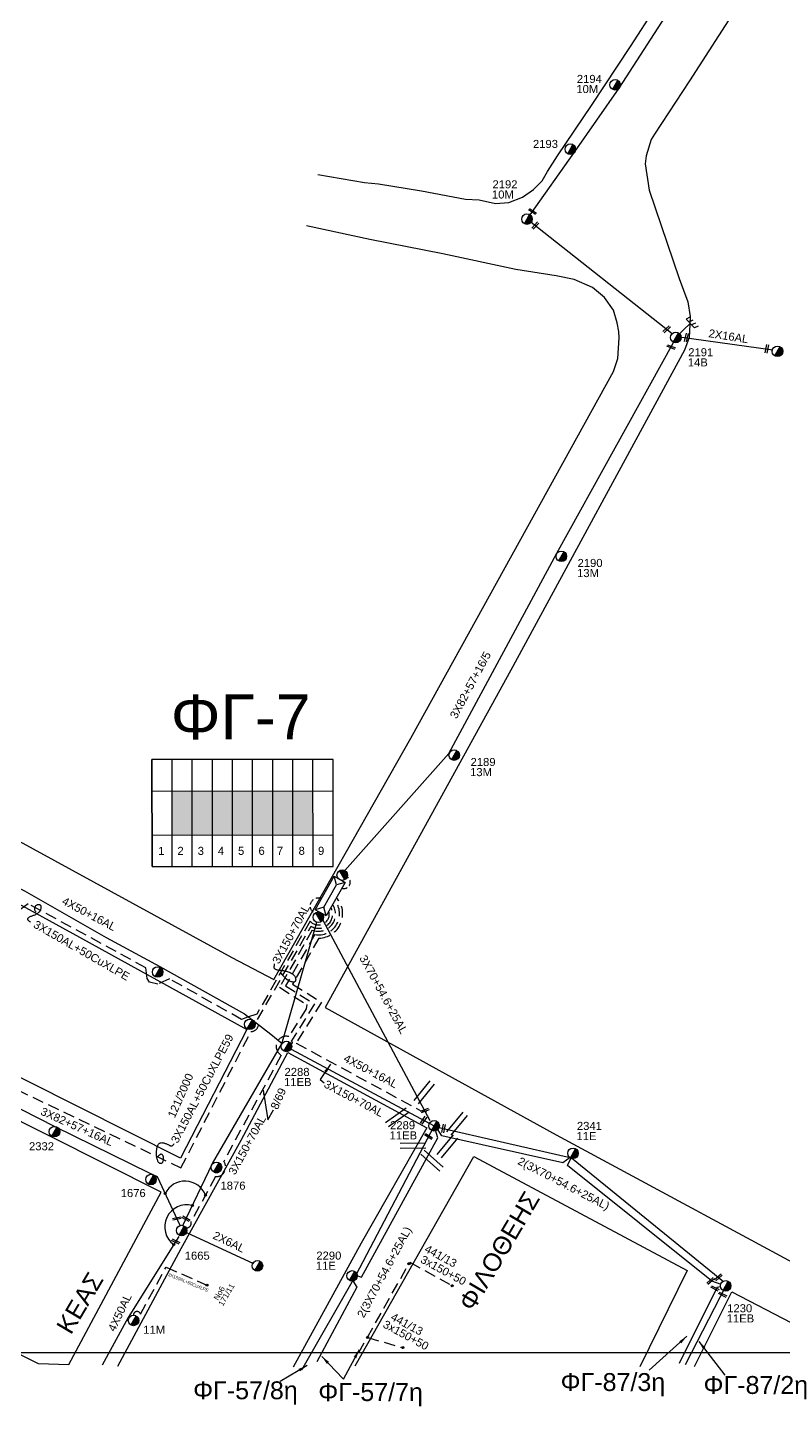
# Model space of a CAD drawing. Header units: millimetres. Extents: x 31 to 3826, y 22 to 1041.
# Drawn here: x 364.4 to 533.4, y 23.9 to 332.1 of the extents above; entities that cross this region are included whole.
import ezdxf
from ezdxf.enums import TextEntityAlignment as Align

# ---------------------------------------------------------------- set-up
doc = ezdxf.new("R2010")
doc.units = ezdxf.units.MM
doc.linetypes.add('DASHED', pattern=[19.05, 12.7, -6.35])
for name, color, linetype in [('Άγνωστα', 7, 'Continuous'), ('Ασφαλειοκιβώτια Χ.Τ 9 αναχωρήσεων', 7, 'Continuous'), ('Γέφυρες Εναέριου Δικτύου', 7, 'Continuous'), ('Γείωση', 7, 'Continuous'), ('Γυμνά εναέρια ΧΤ (1Φ)   2x16AL', 7, 'Continuous'), ('Γυμνά εναέρια ΧΤ (3Φ)   4x50AL', 7, 'Continuous'), ('Γυμνά εναέρια ΧΤ και ΦΟΠ (3Φ)   4x50+16AL', 7, 'Continuous'), ('Επιγραφές - Σχήματα', 7, 'Continuous'), ('Καλώδια ΧΤ   2x6AL', 7, 'DASHED'), ('Καλώδια ΧΤ   3x150+50AL', 7, 'DASHED'), ('Καλώδια ΧΤ   3x150+70AL', 7, 'DASHED'), ('Καλώδια ΧΤ   3x150AL+50XLPE', 7, 'DASHED'), ('Μηχανική τομή', 7, 'Continuous'), ('Στύλος ΦΜ', 7, 'Continuous'), ('Στύλος ΦΜ @ 1', 7, 'Continuous'), ('Συνδέσεις', 7, 'Continuous'), ('Συνεστραμμένα ΧΤ   3x70+54.6+25 AL', 7, 'SYN_LINE'), ('Τομή', 7, 'Continuous'), ('Υποσταθμός εναέριος 2 στύλων', 7, 'Continuous'), ('Υποσταθμός πόλεως', 7, 'Continuous'), ('Υπόβαθρο ΔΕΗ', 7, 'Continuous'), ('Υπόγεια Καλώδια Δικτύου ΧΤ   .15', 7, 'DASHED')]:
    doc.layers.add(name, color=color, linetype=linetype)
doc.styles.get("Standard").update_dxf_attribs({"font": 'arial.ttf'})
doc.linetypes.add('SYN_LINE', pattern='A,0.5,-0.0001,["/\\/\\/\\/",Standard,S=0.1,R=0,X=0,Y=-0.05],-0.25', length=0.7501)
doc.dimstyles.new('ISO-25', dxfattribs={"dimtxt": 2.5, "dimasz": 2.5, "dimexe": 1.25, "dimexo": 0.625, "dimtad": 1, "dimtxsty": 'Standard', "dimcen": 2.5, "dimadec": 0, "dimazin": 0, "dimtfac": 1, "dimtmove": 0, "dimatfit": 3, "dimfxl": 1, "dimarcsym": 0})

# ---------------------------------------------------------------- blocks, each defined once
blk = doc.blocks.new('ΥΠΟΣΤΑΘΜΟΣ ΕΝΑΕΡΙΟΣ ΕΠΙ 2 ΣΤΥΛΩΝ')
at = {"layer": 'Υποσταθμός εναέριος 2 στύλων', "linetype": 'Continuous'}
for points in [[(-11.97, -2.11, 0.574793), (-8.45, -0.07, 0.268822), (-9.64, 1.98)], [(9.68, -2.15, 0.574793), (13.19, -0.1, 0.268822), (12.01, 1.95)]]:
    blk.add_hatch(color=256, dxfattribs=at).paths.add_polyline_path(points)
for p, q in [((-11.97, -2.11), (-9.64, 1.98)), ((9.68, -2.15), (12.01, 1.95))]:
    blk.add_line(p, q, dxfattribs=at)
for centre in [(-10.81, -0.07), (10.84, -0.1)]:
    blk.add_circle(centre, 2.36, dxfattribs=at)
at = {"layer": 'Υποσταθμός πόλεως', "linetype": 'Continuous', "ltscale": 40}
blk.add_lwpolyline([(-8.57, 2.82), (8.57, 2.82), (8.57, -2.82), (-8.57, -2.82)], close=True, dxfattribs=at)
for points in [[(-5.75, 0), (-8.57, 2.82)], [(-8.57, -2.82), (-5.75, 0)], [(-5.75, 0), (5.75, 0)], [(5.75, 0), (8.57, 2.82)], [(8.57, -2.82), (5.75, 0)]]:
    blk.add_lwpolyline(points, dxfattribs=at)
at = {"layer": 'Υποσταθμός εναέριος 2 στύλων', "ltscale": 40, "flags": 1}
for tag, p in [('ΜΕΤΑΣΧΗΜΑΤΙΣΜΟΣ', (14.09, 2.51)), ('ΙΣΧΥΣ', (14.07, -0.28)), ('ΑΡΙΘΜΟΣ', (14.19, -3))]:
    blk.add_attdef(tag, p, '', height=1.8, dxfattribs=at)
blk = doc.blocks.new('ΥΠΑΡΧΩΝ ΤΣΙΜΕΝΤΕΝΙΟΣ ΣΤΥΛΟΣ')
at = {"layer": 'Στύλος ΦΜ'}
blk.add_hatch(color=7, dxfattribs=at).paths.add_polyline_path([(-1.29, -2.28, 0.574793), (2.62, 0, 0.268822), (1.3, 2.27)])
at = {"layer": 'Στύλος ΦΜ', "color": 7}
blk.add_line((-1.29, -2.28), (1.3, 2.27), dxfattribs=at)
blk.add_circle((0, 0), 2.62, dxfattribs=at)
at = {"layer": 'Στύλος ΦΜ', "flags": 4}
for tag, p in [('ΤΥΠΟΣ', (-4.91, 3.03)), ('ΑΡΙΘΜΟΣ', (-4.68, 8.05))]:
    blk.add_attdef(tag, p, '', height=4, dxfattribs=at)
blk = doc.blocks.new('ΜΗΧΑΝΙΚΗ ΤΟΜΗ')
at = {"layer": 'Μηχανική τομή', "ltscale": 40}
for p, q in [((-1.89, 0.78), (1.89, 0.78)), ((1.89, 0), (-1.89, 0))]:
    blk.add_line(p, q, dxfattribs=at)
blk = doc.blocks.new('ΤΟΜΗ')
at = {"layer": 'Τομή', "ltscale": 40}
for p, q in [((-5.68, 0), (5.68, 0)), ((5.68, -2.33), (-5.68, -2.33))]:
    blk.add_line(p, q, dxfattribs=at)
blk = doc.blocks.new('ΓΕΙΩΣΗ')
at = {"layer": 'Γείωση', "ltscale": 40}
for p, q in [((-2.34, 11.45), (-3, 9.45)), ((-0.34, 11.45), (-1, 9.45)), ((0, 9.45), (0, 0)), ((1.66, 11.45), (1, 9.45)), ((3.66, 11.45), (3, 9.45))]:
    blk.add_line(p, q, dxfattribs=at)
blk.add_lwpolyline([(-3, 9.45), (3, 9.45)], dxfattribs=at)
blk = doc.blocks.new('ΑΣΦΑΛΕΙΟΚΙΒΩΤΙΟ ΥΠΟΣΤΑΘΜΟΥ 9 ΑΝΑΧΩΡΗΣΕΩΝ')
at = {"layer": 'Ασφαλειοκιβώτια Χ.Τ 9 αναχωρήσεων', "ltscale": 40}
for p, q in [((-23.8, 40.36), (24.02, 40.36)), ((-9.72, 40.36), (-9.72, -40.64)), ((9.94, 40.36), (9.94, -40.64)), ((-23.8, 31.36), (24.02, 31.36)), ((-23.8, 22.36), (24.02, 22.36)), ((-23.8, 13.36), (24.02, 13.36)), ((-23.8, 4.36), (24.02, 4.36)), ((-23.8, -4.64), (24.02, -4.64)), ((-23.8, -13.64), (24.02, -13.64)), ((-23.8, -22.64), (24.02, -22.64)), ((-23.8, -31.64), (24.02, -31.64))]:
    blk.add_line(p, q, dxfattribs=at)
at = {"layer": 'Ασφαλειοκιβώτια Χ.Τ 9 αναχωρήσεων'}
blk.add_lwpolyline([(-23.8, -40.64), (24.02, -40.64), (24.02, 40.36), (-23.8, 40.36)], close=True, dxfattribs=at)
for s, p in [('1', (-18.61, 37.57)), ('2', (-18.61, 29)), ('3', (-18.61, 19.93)), ('4', (-18.61, 10.91)), ('5', (-18.61, 1.89)), ('6', (-18.61, -7.24)), ('7', (-18.61, -15.48)), ('8', (-18.61, -25.17)), ('9', (-18.61, -33.86))]:
    blk.add_text(s, height=3.6, rotation=270, dxfattribs=at).set_placement(p)
at = {"layer": 'Ασφαλειοκιβώτια Χ.Τ 9 αναχωρήσεων', "ltscale": 40}
for tag, height, p in [('ΟΝΟΜΑ', 5, (-0.16, 44.31)), ('ΚΕΙΜΕΝΟ 1', 2, (17.06, 35.59)), ('ΚΕΙΜΕΝΟ 2', 2, (17.06, 26.88)), ('ΚΕΙΜΕΝΟ 3', 2, (17.06, 17.69)), ('ΚΕΙΜΕΝΟ 4', 2, (17.06, 8.71)), ('ΚΕΙΜΕΝΟ 5', 2, (17.06, -0.13)), ('ΚΕΙΜΕΝΟ 6', 2, (17.06, -9.05)), ('ΚΕΙΜΕΝΟ 7', 2, (17.06, -18.13)), ('ΚΕΙΜΕΝΟ 8', 2, (17.06, -26.85)), ('ΚΕΙΜΕΝΟ 9', 2, (17.06, -35.99)), ('ΣΧ', 2, (-0.1, -42.64))]:
    blk.add_attdef(tag, text='', height=height, dxfattribs=at).set_placement(p, align=Align.MIDDLE_CENTER)
blk = doc.blocks.new('_ΣΥΝΔΕΣΗ')
at = {"layer": 'Συνδέσεις', "linetype": 'SYN_LINE', "ltscale": 40}
blk.add_hatch(color=256, dxfattribs=at).paths.add_polyline_path([(0.5, -0.01, 1), (-0.5, -0.01, 1)])
at = {"layer": 'Συνδέσεις'}
blk.add_circle((0, -0.01), 0.5, dxfattribs=at)

msp = doc.modelspace()

# ---------------------------------------------------------------- hatches: boundary and pattern name
at = {"layer": 'Ασφαλειοκιβώτια Χ.Τ 9 αναχωρήσεων'}
for color, points in [(62, [(401.18, 161.43), (396.68, 161.43), (396.69, 151.6), (401.19, 151.6)]), (27, [(401.19, 151.6), (405.69, 151.6), (405.68, 161.43), (401.18, 161.43)]), (1, [(410.18, 161.43), (405.68, 161.43), (405.69, 151.6), (410.19, 151.61)]), (151, [(410.19, 151.61), (414.69, 151.61), (414.68, 161.44), (410.18, 161.43)]), (173, [(414.69, 151.61), (419.19, 151.61), (419.18, 161.44), (414.68, 161.44)]), (133, [(419.19, 151.61), (423.69, 151.61), (423.68, 161.44), (419.18, 161.44)]), (5, [(423.69, 151.61), (428.19, 151.62), (428.18, 161.44), (423.68, 161.44)])]:
    msp.add_hatch(color=color, dxfattribs=at).paths.add_polyline_path(points)

# ---------------------------------------------------------------- linework, layer by layer
at = {"layer": 'Άγνωστα', "color": 62}
for points in [[(476.71, 290.23), (486.67, 304.22), (496.65, 318.57), (518.05, 351.71), (546.15, 376.54)], [(508.48, 263.66), (476.95, 288.54)], [(435.3, 143.67), (458.57, 169.82), (482.69, 214.63), (508.81, 261.66)]]:
    msp.add_lwpolyline(points, dxfattribs=at)
at = {"layer": 'Άγνωστα'}
msp.add_lwpolyline([(366.32, 134.36), (366.16, 134.51), (366.06, 134.69), (366, 134.89), (365.99, 135.09), (366.02, 135.3), (366.07, 135.49), (366.15, 135.67), (366.25, 135.82), (366.36, 135.93), (366.48, 136.01), (366.6, 136.07), (366.72, 136.09), (366.83, 136.1), (366.94, 136.09), (367.04, 136.06), (367.12, 136.01), (367.19, 135.96), (367.24, 135.91), (367.27, 135.84), (367.3, 135.77), (367.31, 135.7), (367.32, 135.61), (367.32, 135.53), (367.32, 135.44), (367.32, 135.35), (367.32, 135.26), (367.32, 135.17), (367.3, 135.07), (367.28, 134.97), (367.25, 134.86), (367.21, 134.76), (367.15, 134.65), (367.07, 134.53), (366.97, 134.42), (366.86, 134.31), (366.74, 134.19), (366.61, 134.08), (366.46, 133.98), (366.31, 133.88), (366.14, 133.79), (365.98, 133.71), (365.8, 133.64), (365.63, 133.58), (365.46, 133.52), (365.3, 133.46), (365.14, 133.41), (365, 133.35), (364.87, 133.3), (364.76, 133.24), (364.66, 133.18), (364.58, 133.11), (364.51, 133.05), (364.46, 132.99), (364.42, 132.92), (364.39, 132.86), (364.38, 132.8), (364.37, 132.74), (364.38, 132.68), (364.41, 132.62), (364.46, 132.55), (364.55, 132.48), (364.67, 132.4), (364.82, 132.3), (365.02, 132.18)], dxfattribs=at)
at = {"layer": 'Άγνωστα', "color": 25}
msp.add_lwpolyline([(399.05, 64.32), (405.72, 78.15), (421.22, 104.92), (429.05, 132.1)], dxfattribs=at)
at = {"layer": 'Άγνωστα', "color": 151}
msp.add_lwpolyline([(343.9, 99.93), (370.5, 86.43), (391.57, 76.12), (393.36, 75.24), (398.4, 64.43)], dxfattribs=at)
at = {"layer": 'Γέφυρες Εναέριου Δικτύου'}
for centre, start, end in [((399.55, 69.3), 21.5686, 153.9342), ((399.97, 64.02), 75.4578, 233.5968)]:
    msp.add_arc(centre, 4.93, start, end, dxfattribs=at)
at = {"layer": 'Γυμνά εναέρια ΧΤ (1Φ)   2x16AL', "color": 62}
msp.add_lwpolyline([(510.16, 262.92), (531.02, 260.07)], dxfattribs=at)
at = {"layer": 'Γυμνά εναέρια ΧΤ (3Φ)   4x50AL', "color": 25}
msp.add_lwpolyline([(398.18, 61.87), (386.83, 43.75), (381.04, 33.07)], dxfattribs=at)
at = {"layer": 'Γυμνά εναέρια ΧΤ και ΦΟΠ (3Φ)   4x50+16AL', "color": 1}
msp.add_lwpolyline([(324.68, 159.95), (330.39, 156.9), (344.2, 149.36), (345.71, 148.13), (363.69, 139.09), (381.95, 128.7), (393.91, 122.23), (412.9, 111.6), (418.77, 107.12), (421.26, 104.99)], dxfattribs=at)
at = {"layer": 'Γυμνά εναέρια ΧΤ και ΦΟΠ (3Φ)   4x50+16AL', "color": 25}
msp.add_lwpolyline([(423.29, 103.73), (455.26, 86.61), (455.26, 86.61)], dxfattribs=at)
at = {"layer": 'Γυμνά εναέρια ΧΤ και ΦΟΠ (3Φ)   4x50+16AL', "color": 6, "linetype": 'SYN_LINE', "ltscale": 20}
msp.add_lwpolyline([(455.26, 86.61), (437.8, 53.19), (425.61, 31.99)], dxfattribs=at)
at = {"layer": 'Επιγραφές - Σχήματα'}
msp.add_lwpolyline([(59.44, 35.9), (2090.36, 35.9), (2090.36, 1038.33), (59.44, 1038.33)], close=True, dxfattribs=at)
for points in [[(420.82, 120.9), (421.27, 120.37), (421.66, 119.94), (422.02, 119.61), (422.33, 119.36), (422.61, 119.17), (422.86, 119.04), (423.09, 118.95), (423.29, 118.89), (423.47, 118.84), (423.64, 118.81), (423.78, 118.8), (423.91, 118.81), (424.03, 118.82), (424.12, 118.85), (424.2, 118.9), (424.27, 118.96), (424.32, 119.03), (424.35, 119.11), (424.38, 119.2), (424.39, 119.3), (424.38, 119.4), (424.37, 119.51), (424.35, 119.62), (424.31, 119.72), (424.27, 119.83), (424.22, 119.93), (424.15, 120.03), (424.07, 120.12), (423.98, 120.22), (423.88, 120.31), (423.76, 120.41), (423.62, 120.5), (423.46, 120.59), (423.29, 120.68), (423.1, 120.77), (422.9, 120.86), (422.7, 120.94), (422.5, 121.01), (422.29, 121.08), (422.09, 121.13), (421.89, 121.17), (421.69, 121.21), (421.5, 121.23), (421.32, 121.25), (421.15, 121.27), (420.98, 121.29), (420.81, 121.3), (420.66, 121.32), (420.51, 121.34), (420.37, 121.37), (420.24, 121.4), (420.12, 121.44), (420.01, 121.47), (419.9, 121.52), (419.81, 121.56), (419.73, 121.61), (419.66, 121.66), (419.6, 121.72), (419.55, 121.8), (419.52, 121.9), (419.51, 122.05), (419.53, 122.23), (419.56, 122.47), (419.61, 122.77)], [(393.45, 79.67), (393.69, 79.95), (393.89, 80.15), (394.06, 80.26), (394.2, 80.31), (394.32, 80.3), (394.42, 80.25), (394.5, 80.17), (394.56, 80.06), (394.61, 79.96), (394.64, 79.84), (394.67, 79.72), (394.68, 79.6), (394.69, 79.47), (394.69, 79.34), (394.68, 79.21), (394.67, 79.08), (394.66, 78.96), (394.65, 78.83), (394.62, 78.71), (394.6, 78.6), (394.56, 78.49), (394.52, 78.4), (394.47, 78.32), (394.4, 78.26), (394.33, 78.21), (394.24, 78.18), (394.15, 78.16), (394.06, 78.17), (393.96, 78.2), (393.87, 78.25), (393.77, 78.32), (393.68, 78.41), (393.6, 78.53), (393.52, 78.68), (393.46, 78.84), (393.4, 79.01), (393.35, 79.2), (393.3, 79.39), (393.26, 79.59), (393.23, 79.78), (393.21, 79.98), (393.2, 80.17), (393.19, 80.36), (393.19, 80.55), (393.2, 80.73), (393.21, 80.91), (393.22, 81.08), (393.24, 81.25), (393.27, 81.42), (393.29, 81.57), (393.33, 81.73), (393.36, 81.87), (393.41, 82.01), (393.46, 82.14), (393.52, 82.26), (393.58, 82.37), (393.65, 82.47), (393.74, 82.56), (393.82, 82.64), (393.92, 82.71), (394.03, 82.77), (394.14, 82.81), (394.27, 82.83), (394.4, 82.84), (394.54, 82.83), (394.69, 82.81), (394.84, 82.78), (395, 82.73), (395.15, 82.68), (395.3, 82.63), (395.45, 82.57), (395.58, 82.51), (395.71, 82.44), (395.83, 82.39), (395.94, 82.33), (396.04, 82.28), (396.14, 82.23), (396.23, 82.19), (396.32, 82.16), (396.4, 82.13), (396.49, 82.12), (396.57, 82.11), (396.66, 82.13), (396.75, 82.17), (396.84, 82.23), (396.94, 82.33), (397.04, 82.47), (397.15, 82.65)]]:
    msp.add_lwpolyline(points, dxfattribs=at)
at = {"layer": 'Καλώδια ΧΤ   2x6AL', "color": 151, "linetype": 'SYN_LINE', "ltscale": 20}
msp.add_lwpolyline([(399.93, 62.73), (414.85, 55.86)], dxfattribs=at)
at = {"layer": 'Καλώδια ΧΤ   3x150+50AL', "color": 25, "linetype": 'DASHED', "ltscale": 0.1}
msp.add_arc((429.29, 135.75), 1.75, 64.5493, 262.8189, dxfattribs=at)
at = {"layer": 'Καλώδια ΧΤ   3x150+70AL', "color": 5, "ltscale": 0.2}
msp.add_lwpolyline([(431.74, 134.61, -0.802688), (427.54, 132.34), (415.6, 111.55), (413.55, 110.88), (412.22, 110.39), (396.1, 119.45), (393.51, 118.27), (391.65, 118.69), (391.08, 119.5), (390.84, 121.93), (364.47, 136.24), (362.84, 135.06), (361.12, 135.63), (360.32, 136.54), (360.47, 139.01), (345.69, 146.78), (343.64, 145.59), (342.04, 146.09), (340.94, 146.81), (340.7, 149.02), (325.36, 157.58), (323.94, 158.64)], format="xyb", dxfattribs=at)
at = {"layer": 'Καλώδια ΧΤ   3x150+70AL', "color": 151, "ltscale": 0.2}
msp.add_lwpolyline([(432.57, 136.07, -0.732909), (428.03, 130.33), (420.7, 117.56), (426.79, 113.74), (426.67, 112.78), (422.8, 106.56, 0.867014), (421.09, 102.37), (408.22, 78.63, -0.663055), (406.4, 75.27), (400.93, 65.18, -0.520643), (399.81, 63.79)], format="xyb", dxfattribs=at)
at = {"layer": 'Καλώδια ΧΤ   3x150+70AL', "color": 1, "ltscale": 0.2}
msp.add_lwpolyline([(433.08, 136.98, -0.685043), (428.61, 129.33), (422.05, 117.9), (422.05, 117.9), (428.51, 113.85), (423.37, 105.56, -0.882512), (423, 104.78)], format="xyb", dxfattribs=at)
at = {"layer": 'Καλώδια ΧΤ   3x150+70AL', "color": 173, "ltscale": 0.2}
msp.add_lwpolyline([(433.44, 137.61, -0.639099), (429.51, 128.55), (423.62, 118.29), (430.12, 114.22), (424.44, 105.08), (424.44, 105.08), (452.29, 89.96), (453.56, 89.83)], format="xyb", dxfattribs=at)
msp.add_lwpolyline([(429.74, 128.93), (429.74, 128.93)], close=True, dxfattribs=at)
at = {"layer": 'Καλώδια ΧΤ   3x150AL+50XLPE', "color": 2, "linetype": 'DASHED', "lineweight": -3, "ltscale": 0.2}
for points in [[(438.4, 35.9), (449.84, 56.09), (459.27, 50.88)], [(440.41, 39.26), (448.14, 37.04)]]:
    msp.add_lwpolyline(points, dxfattribs=at)
at = {"layer": 'Καλώδια ΧΤ   3x150AL+50XLPE', "color": 25, "ltscale": 0.2}
msp.add_lwpolyline([(388.02, 44.27, -0.864791), (389.62, 44.51), (395.33, 55.02), (404.48, 50.99)], format="xyb", dxfattribs=at)
at = {"layer": 'Καλώδια ΧΤ   3x150AL+50XLPE', "color": 62, "linetype": 'DASHED', "lineweight": -3, "ltscale": 0.1}
msp.add_arc((435.11, 141.05), 1.41, 250.1201, 59.107, dxfattribs=at)
at = {"layer": 'Καλώδια ΧΤ   3x150AL+50XLPE', "color": 0, "linetype": 'DASHED', "lineweight": -3, "ltscale": 0.2}
msp.add_arc((406.6, 77.33), 1.18, 240.4401, 60.1865, dxfattribs=at)
at = {"layer": 'Συνεστραμμένα ΧΤ   3x70+54.6+25 AL', "color": 173, "ltscale": 20}
msp.add_line((454.41, 87.72), (430.41, 132.65), dxfattribs=at)
at = {"layer": 'Συνεστραμμένα ΧΤ   3x70+54.6+25 AL', "color": 2, "ltscale": 20}
for p, q in [((456.06, 83.95), (455.26, 86.61)), ((439.01, 52.74), (456.06, 83.95)), ((437.98, 50.55), (429.01, 33.84))]:
    msp.add_line(p, q, dxfattribs=at)
at = {"layer": 'Συνεστραμμένα ΧΤ   3x70+54.6+25 AL', "color": 62, "ltscale": 20}
for p, q in [((456.96, 84.37), (455.93, 86.02)), ((484.05, 78.33), (456.96, 84.37)), ((485.69, 79.55), (484.05, 78.33)), ((485.12, 77.71), (485.94, 79.45)), ((517.31, 51.95), (485.12, 77.71)), ((518.56, 50.54), (510.03, 33.47)), ((517.31, 51.95), (519.35, 51.22)), ((518.56, 50.54), (519.3, 50.65))]:
    msp.add_line(p, q, dxfattribs=at)
at = {"layer": 'Συνεστραμμένα ΧΤ   3x70+54.6+25 AL', "color": 7, "ltscale": 8}
for p, q in [((437.8, 53.19), (439.01, 52.74)), ((437.1, 51.98), (437.98, 50.55))]:
    msp.add_line(p, q, dxfattribs=at)
at = {"layer": 'Συνεστραμμένα ΧΤ   3x70+54.6+25 AL', "color": 1, "ltscale": 20}
msp.add_line((520.46, 50.82), (511.42, 33.16), dxfattribs=at)
msp.add_lwpolyline([(456.02, 86.31), (486.01, 79.46), (519.93, 51.78)], dxfattribs=at)
at = {"layer": 'Υπόβαθρο ΔΕΗ'}
for points in [[(429.27, 299.22), (439.7, 297.43), (442.82, 297.17), (452.42, 295.56), (462.28, 293.75), (465.33, 293.57), (469.02, 292.79), (471.96, 293.01), (475, 294.17), (477.49, 295.89), (479.44, 297.82), (480.64, 299.88), (482.84, 303.4), (490.48, 314.69), (499.19, 327.83), (510.36, 345.18), (518.51, 357.96), (529, 374.72), (530.22, 376.92), (529.66, 377.47), (515.52, 378.49), (493.95, 380.62)], [(577.4, 372.71), (547.88, 375.75), (544.08, 370.05), (526.82, 342.69), (512.35, 320.18), (504.57, 308.22), (503.79, 307.05), (502.7, 303.43), (502.43, 301.6), (503.35, 295.77), (510.08, 276.02), (511.96, 270.75), (512.54, 267.5), (512.33, 264.12), (512.28, 262.84), (511.21, 259.96), (472.45, 188.44), (430.9, 113.06), (482.55, 84.56), (547.77, 49.44)], [(238.44, 217.63), (312.44, 177.55), (410.03, 124.23), (419.4, 119.27), (450.05, 173.26), (495.4, 255.17), (496.33, 258.12), (496.66, 262.72), (496.55, 264.12), (496.21, 266.11), (495.35, 268.93), (493.39, 271.78), (490.66, 274), (486.59, 275.75), (482.56, 276.56), (473.5, 278.04), (457.22, 281.47), (440.86, 284.71), (426.76, 287.75)], [(214.72, 173.05), (233.24, 207), (323.81, 157.4), (375.97, 128.77), (413.39, 108.15), (398.59, 79.36), (341.46, 108.04), (303.77, 127.54), (273.22, 142.91), (242.67, 158.75), (214.72, 173.05)], [(183.14, 116.43), (199.43, 108.51), (203.57, 115.12), (366.77, 33.48), (373.58, 33.22), (394.23, 71.78), (331.82, 103.16), (271.56, 133.78), (210.17, 165.29), (183.14, 116.43)], [(384.57, 32.89), (398.69, 59.15), (412.13, 83.36), (422.53, 103.02), (453.67, 86.13), (438.92, 60.35), (423.74, 32.65)], [(437.64, 32.93), (464.14, 79.73), (511.84, 54.28), (501.24, 32.76)], [(513.5, 32.79), (521.82, 49.5), (552.2, 33.73)]]:
    msp.add_lwpolyline(points, dxfattribs=at)
at = {"layer": 'Υπόγεια Καλώδια Δικτύου ΧΤ   .15', "color": 133, "ltscale": 0.2}
msp.add_lwpolyline([(312.07, 121.77), (312.74, 121.72), (313.38, 120.97), (313.4, 120.63), (331.22, 111.84), (330.84, 110.67), (331.85, 108.44), (332.77, 108.07), (335.58, 109.15), (337.28, 107), (344.9, 102.87), (398.66, 77.18), (414.32, 107.67, 0.579188), (415.76, 110.33), (427.75, 131.21, 0.761968), (432.19, 135.4)], format="xyb", dxfattribs=at)

# ---------------------------------------------------------------- block references
at = {"layer": 'Ασφαλειοκιβώτια Χ.Τ 9 αναχωρήσεων', "xscale": 0.5000000000000012, "yscale": 0.5000000000000012, "zscale": 0.5000000000000012, "rotation": 90.03354703673284}
msp.add_blockref('ΑΣΦΑΛΕΙΟΚΙΒΩΤΙΟ ΥΠΟΣΤΑΘΜΟΥ 9 ΑΝΑΧΩΡΗΣΕΩΝ', (412.37, 156.47), dxfattribs=at)
at = {"layer": 'Γείωση', "xscale": 0.4499999999998069, "yscale": 0.4499999999998069, "zscale": 0.4499999999998069, "rotation": 313.6946764505572}
msp.add_blockref('ΓΕΙΩΣΗ', (509.46, 263), dxfattribs=at)
at = {"layer": 'Μηχανική τομή'}
for p, xscale, yscale, zscale, rotation in [((477.12, 290.81), 0.4999999999999948, 0.4999999999999948, 0.4999999999999948, 325.492213972766), ((478.04, 287.69), 0.4999999999999764, 0.4999999999999764, 0.4999999999999764, 46.19408709363029), ((507.39, 264.52), 0.4999999999999735, 0.4999999999999735, 0.4999999999999735, 42.68472923704404), ((511.85, 262.75), 0.5000000000000262, 0.5000000000000262, 0.5000000000000262, 76.9257404834436), ((508.35, 260.83), 0.5000000000000678, 0.5000000000000678, 0.5000000000000678, 157.4226423855939), ((529.84, 260.23), 0.5000000000000262, 0.5000000000000262, 0.5000000000000262, 76.9257404834436), ((453.27, 89.86), 0.5000000000000656, 0.5000000000000656, 0.5000000000000656, 21.43023905893792), ((453.07, 87.78), 0.5000000000000802, 0.5000000000000802, 0.5000000000000802, 55.14395278356481), ((457.57, 85.95), 0.5000000000000715, 0.5000000000000715, 0.5000000000000715, 79.42637891001284), ((453.93, 84.06), 0.5000000000000547, 0.5000000000000547, 0.5000000000000547, 327.3689861330207), ((397.81, 65.7), 0.5000000000000389, 0.5000000000000389, 0.5000000000000389, 11.91348858978804), ((399.69, 65.66), 0.50000000000008, 0.50000000000008, 0.50000000000008, 330.3261367245861), ((397.58, 60.92), 0.5000000000000323, 0.5000000000000323, 0.5000000000000323, 153.8514809668833), ((517.21, 51.78), 0.5000000000000621, 0.5000000000000621, 0.5000000000000621, 40.44976253303808), ((518.94, 52.59), 0.5000000000000621, 0.5000000000000621, 0.5000000000000621, 40.44976253303808), ((517.96, 50.09), 0.5000000000000632, 0.5000000000000632, 0.5000000000000632, 333.8141389884497), ((519.69, 48.67), 0.5000000000000632, 0.5000000000000632, 0.5000000000000632, 333.8141389884497)]:
    msp.add_blockref('ΜΗΧΑΝΙΚΗ ΤΟΜΗ', p, dxfattribs=dict(at, xscale=xscale, yscale=yscale, zscale=zscale, rotation=rotation))
at = {"layer": 'Στύλος ΦΜ @ 1', "ltscale": 40}
ref = msp.add_blockref('ΥΠΑΡΧΩΝ ΤΣΙΜΕΝΤΕΝΙΟΣ ΣΤΥΛΟΣ', (495.73, 319.3), dxfattribs=dict(at, xscale=0.4499999999998181, yscale=0.4499999999998181, zscale=0.4499999999998181))
ref.add_attrib('ΤΥΠΟΣ', '10M', (487.07, 317.44), dxfattribs={"layer": 'Στύλος ΦΜ', "height": 1.8, "flags": 4})
ref.add_attrib('ΑΡΙΘΜΟΣ', '2194', (487.17, 319.7), dxfattribs={"layer": 'Στύλος ΦΜ', "height": 1.8, "flags": 4})
ref = msp.add_blockref('ΥΠΑΡΧΩΝ ΤΣΙΜΕΝΤΕΝΙΟΣ ΣΤΥΛΟΣ', (485.71, 304.9), dxfattribs=dict(at, xscale=0.4499999999998181, yscale=0.4499999999998181, zscale=0.4499999999998181))
ref.add_attrib('ΤΥΠΟΣ', '2193', (477.36, 305.17), dxfattribs={"layer": 'Στύλος ΦΜ', "height": 1.8, "flags": 4})
ref = msp.add_blockref('ΥΠΑΡΧΩΝ ΤΣΙΜΕΝΤΕΝΙΟΣ ΣΤΥΛΟΣ', (476.03, 289.27), dxfattribs=dict(at, xscale=0.4499999999998181, yscale=0.4499999999998181, zscale=0.4499999999998181))
ref.add_attrib('ΤΥΠΟΣ', '10M', (468.2, 293.87), dxfattribs={"layer": 'Στύλος ΦΜ', "height": 1.8, "flags": 4})
ref.add_attrib('ΑΡΙΘΜΟΣ', '2192', (468.31, 296.14), dxfattribs={"layer": 'Στύλος ΦΜ', "height": 1.8, "flags": 4})
ref = msp.add_blockref('ΥΠΑΡΧΩΝ ΤΣΙΜΕΝΤΕΝΙΟΣ ΣΤΥΛΟΣ', (509.31, 262.8), dxfattribs=dict(at, xscale=0.4499999999998181, yscale=0.4499999999998181, zscale=0.4499999999998181))
ref.add_attrib('ΤΥΠΟΣ', '14B', (511.98, 256.34), dxfattribs={"layer": 'Στύλος ΦΜ', "height": 1.8, "flags": 4})
ref.add_attrib('ΑΡΙΘΜΟΣ', '2191', (512.08, 258.61), dxfattribs={"layer": 'Στύλος ΦΜ', "height": 1.8, "flags": 4})
at = {"layer": 'Στύλος ΦΜ @ 1', "ltscale": 40, "xscale": 0.4499999999998181, "yscale": 0.4499999999998181, "zscale": 0.4499999999998181}
for p in [(532.04, 259.71), (393.45, 120.98), (414.06, 109.29), (415.76, 55.3)]:
    msp.add_blockref('ΥΠΑΡΧΩΝ ΤΣΙΜΕΝΤΕΝΙΟΣ ΣΤΥΛΟΣ', p, dxfattribs=at)
at = {"layer": 'Στύλος ΦΜ @ 1', "ltscale": 40}
ref = msp.add_blockref('ΥΠΑΡΧΩΝ ΤΣΙΜΕΝΤΕΝΙΟΣ ΣΤΥΛΟΣ', (483.72, 213.89), dxfattribs=dict(at, xscale=0.4499999999998181, yscale=0.4499999999998181, zscale=0.4499999999998181))
ref.add_attrib('ΤΥΠΟΣ', '13M', (487.23, 209.25), dxfattribs={"layer": 'Στύλος ΦΜ', "height": 1.8, "flags": 4})
ref.add_attrib('ΑΡΙΘΜΟΣ', '2190', (487.34, 211.51), dxfattribs={"layer": 'Στύλος ΦΜ', "height": 1.8, "flags": 4})
ref = msp.add_blockref('ΥΠΑΡΧΩΝ ΤΣΙΜΕΝΤΕΝΙΟΣ ΣΤΥΛΟΣ', (459.76, 169.46), dxfattribs=dict(at, xscale=0.4499999999998181, yscale=0.4499999999998181, zscale=0.4499999999998181))
ref.add_attrib('ΤΥΠΟΣ', '13M', (463.31, 164.76), dxfattribs={"layer": 'Στύλος ΦΜ', "height": 1.8, "flags": 4})
ref.add_attrib('ΑΡΙΘΜΟΣ', '2189', (463.41, 167.02), dxfattribs={"layer": 'Στύλος ΦΜ', "height": 1.8, "flags": 4})
ref = msp.add_blockref('ΥΠΑΡΧΩΝ ΤΣΙΜΕΝΤΕΝΙΟΣ ΣΤΥΛΟΣ', (422.24, 104.34), dxfattribs=dict(at, xscale=0.4499999999998181, yscale=0.4499999999998181, zscale=0.4499999999998181))
ref.add_attrib('ΤΥΠΟΣ', '11EB', (421.71, 95.49), dxfattribs={"layer": 'Στύλος ΦΜ', "height": 1.8, "flags": 4})
ref.add_attrib('ΑΡΙΘΜΟΣ', '2288', (421.82, 97.75), dxfattribs={"layer": 'Στύλος ΦΜ', "height": 1.8, "flags": 4})
ref = msp.add_blockref('ΥΠΑΡΧΩΝ ΤΣΙΜΕΝΤΕΝΙΟΣ ΣΤΥΛΟΣ', (370.39, 85.29), dxfattribs=dict(at, xscale=0.4499999999998181, yscale=0.4499999999998181, zscale=0.4499999999998181))
ref.add_attrib('ΤΥΠΟΣ', '2332', (364.69, 81.13), dxfattribs={"layer": 'Στύλος ΦΜ', "height": 1.8, "flags": 4})
ref = msp.add_blockref('ΥΠΑΡΧΩΝ ΤΣΙΜΕΝΤΕΝΙΟΣ ΣΤΥΛΟΣ', (455.26, 86.61), dxfattribs=dict(at, xscale=0.4499999999998181, yscale=0.4499999999998181, zscale=0.4499999999998181))
ref.add_attrib('ΤΥΠΟΣ', '11EB', (445.31, 83.57), dxfattribs={"layer": 'Στύλος ΦΜ', "height": 1.8, "flags": 4})
ref.add_attrib('ΑΡΙΘΜΟΣ', '2289', (445.42, 85.83), dxfattribs={"layer": 'Στύλος ΦΜ', "height": 1.8, "flags": 4})
ref = msp.add_blockref('ΥΠΑΡΧΩΝ ΤΣΙΜΕΝΤΕΝΙΟΣ ΣΤΥΛΟΣ', (486.32, 80.46), dxfattribs=dict(at, xscale=0.4499999999998181, yscale=0.4499999999998181, zscale=0.4499999999998181))
ref.add_attrib('ΤΥΠΟΣ', '11E', (487.09, 83.41), dxfattribs={"layer": 'Στύλος ΦΜ', "height": 1.8, "flags": 4})
ref.add_attrib('ΑΡΙΘΜΟΣ', '2341', (487.19, 85.68), dxfattribs={"layer": 'Στύλος ΦΜ', "height": 1.8, "flags": 4})
ref = msp.add_blockref('ΥΠΑΡΧΩΝ ΤΣΙΜΕΝΤΕΝΙΟΣ ΣΤΥΛΟΣ', (406.6, 77.33), dxfattribs=dict(at, xscale=0.4499999999998181, yscale=0.4499999999998181, zscale=0.4499999999998181))
ref.add_attrib('ΤΥΠΟΣ', '1876', (407.5, 72.33), dxfattribs={"layer": 'Στύλος ΦΜ', "height": 1.8, "flags": 4})
ref = msp.add_blockref('ΥΠΑΡΧΩΝ ΤΣΙΜΕΝΤΕΝΙΟΣ ΣΤΥΛΟΣ', (391.96, 74.58), dxfattribs=dict(at, xscale=0.4499999999998181, yscale=0.4499999999998181, zscale=0.4499999999998181))
ref.add_attrib('ΤΥΠΟΣ', '1676', (385.19, 70.67), dxfattribs={"layer": 'Στύλος ΦΜ', "height": 1.8, "flags": 4})
ref = msp.add_blockref('ΥΠΑΡΧΩΝ ΤΣΙΜΕΝΤΕΝΙΟΣ ΣΤΥΛΟΣ', (398.81, 63.18), dxfattribs=dict(at, xscale=0.4499999999998181, yscale=0.4499999999998181, zscale=0.4499999999998181))
ref.add_attrib('ΤΥΠΟΣ', '1665', (399.5, 56.68), dxfattribs={"layer": 'Στύλος ΦΜ', "height": 1.8, "flags": 4})
ref = msp.add_blockref('ΥΠΑΡΧΩΝ ΤΣΙΜΕΝΤΕΝΙΟΣ ΣΤΥΛΟΣ', (436.93, 53.05), dxfattribs=dict(at, xscale=0.4499999999998181, yscale=0.4499999999998181, zscale=0.4499999999998181))
ref.add_attrib('ΤΥΠΟΣ', '11E', (428.82, 54.43), dxfattribs={"layer": 'Στύλος ΦΜ', "height": 1.8, "flags": 4})
ref.add_attrib('ΑΡΙΘΜΟΣ', '2290', (428.93, 56.69), dxfattribs={"layer": 'Στύλος ΦΜ', "height": 1.8, "flags": 4})
ref = msp.add_blockref('ΥΠΑΡΧΩΝ ΤΣΙΜΕΝΤΕΝΙΟΣ ΣΤΥΛΟΣ', (520.46, 50.82), dxfattribs=dict(at, xscale=0.4499999999998181, yscale=0.4499999999998181, zscale=0.4499999999998181))
ref.add_attrib('ΤΥΠΟΣ', '11EB', (520.68, 42.65), dxfattribs={"layer": 'Στύλος ΦΜ', "height": 1.8, "flags": 4})
ref.add_attrib('ΑΡΙΘΜΟΣ', '1230', (520.79, 44.92), dxfattribs={"layer": 'Στύλος ΦΜ', "height": 1.8, "flags": 4})
ref = msp.add_blockref('ΥΠΑΡΧΩΝ ΤΣΙΜΕΝΤΕΝΙΟΣ ΣΤΥΛΟΣ', (388.06, 43.1), dxfattribs=dict(at, xscale=0.4499999999998181, yscale=0.4499999999998181, zscale=0.4499999999998181))
ref.add_attrib('ΤΥΠΟΣ', '11M', (390.23, 40.11), dxfattribs={"layer": 'Στύλος ΦΜ', "height": 1.8, "flags": 4})
at = {"layer": 'Συνδέσεις', "xscale": 0.4499999999998181, "yscale": 0.4499999999998181, "zscale": 0.4499999999998181}
for p in [(395.12, 71.47), (404.14, 71.11), (401.21, 68.8), (397.04, 60.06), (449.65, 55.79), (404.48, 50.99), (459.31, 50.87), (440.4, 39.29), (448.29, 37.02)]:
    msp.add_blockref('_ΣΥΝΔΕΣΗ', p, dxfattribs=at)
at = {"layer": 'Τομή'}
for p, xscale, yscale, zscale, rotation in [((452.58, 94.44), 0.4999999999999925, 0.4999999999999925, 0.4999999999999925, 50.38502386129431), ((446.7, 88.96), 0.4999999999999939, 0.4999999999999939, 0.4999999999999939, 35.56952462566499), ((459.93, 87.44), 0.4999999999999925, 0.4999999999999925, 0.4999999999999925, 50.38502386129431), ((457.78, 82.4), 0.4999999999999925, 0.4999999999999925, 0.4999999999999925, 50.38502386129431), ((450.52, 82.75), 0.4999999999999924, 0.4999999999999924, 0.4999999999999924, 1.001557977674822), ((455.18, 79.23), 0.4999999999999923, 0.4999999999999923, 0.4999999999999923, 317.9914971361798)]:
    msp.add_blockref('ΤΟΜΗ', p, dxfattribs=dict(at, xscale=xscale, yscale=yscale, zscale=zscale, rotation=rotation))
at = {"layer": 'Υποσταθμός εναέριος 2 στύλων', "xscale": 0.4999999999999791, "yscale": 0.4999999999999791, "zscale": 0.4999999999999791, "rotation": 60.51856379891144}
msp.add_blockref('ΥΠΟΣΤΑΘΜΟΣ ΕΝΑΕΡΙΟΣ ΕΠΙ 2 ΣΤΥΛΩΝ', (432.02, 137.95), dxfattribs=at)

# ---------------------------------------------------------------- texts
at = {"layer": 'Άγνωστα', "color": 7}
for s, insert, char_height, width, attachment_point, rotation in [('3X82+57+16/5', (458.69, 178.28), 1.8, 168.3718, 1, 61.8301), ('3X150AL+50CuXLPE', (376.45, 125.79), 1.8, 27.8484, 5, 330.1043), ('3X150AL+50CuXLPE59', (403.42, 94.92), 1.8, 27.8484, 5, 62.2871), ('8/69', (418.62, 90.8), 1.8, 168.3718, 1, 66.0895), ('3X150AL+50CuXLPE', (400.31, 51.58), 0.72, 11.1394, 5, 337.8288)]:
    msp.add_mtext(s, dxfattribs=dict(at, insert=insert, char_height=char_height, width=width, attachment_point=attachment_point, rotation=rotation))
at = {"layer": 'Γυμνά εναέρια ΧΤ (1Φ)   2x16AL', "color": 7, "insert": (516.81, 264.68), "char_height": 1.8, "width": 168.3718, "attachment_point": 1, "rotation": 351.0819}
msp.add_mtext('2X16AL', dxfattribs=at)
at = {"layer": 'Γυμνά εναέρια ΧΤ (3Φ)   4x50AL', "color": 7, "insert": (382.24, 41.22), "char_height": 1.8, "width": 168.3718, "attachment_point": 1, "rotation": 64.465}
msp.add_mtext('4X50AL', dxfattribs=at)
at = {"layer": 'Γυμνά εναέρια ΧΤ και ΦΟΠ (3Φ)   4x50+16AL', "color": 7, "char_height": 1.8, "width": 168.3718, "attachment_point": 1, "rotation": 332.1405}
for insert in [(372.72, 137.86), (435.68, 102.71)]:
    msp.add_mtext('4X50+16AL', dxfattribs=dict(at, insert=insert))
at = {"layer": 'Επιγραφές - Σχήματα', "attachment_point": 1}
for s, insert, char_height, width in [('ΦΓ-7', (396.38, 183.01), 10, 103.4348), ('\\A1;ΦΓ-87/3η', (483.55, 31.33), 4, 157.7424), ('\\A1;ΦΓ-87/2η', (515.5, 30.67), 4, 157.7424), ('\\A1;ΦΓ-57/8η', (401.39, 29.48), 4, 157.7424), ('\\A1;ΦΓ-57/7η', (429.37, 29.08), 4, 157.7424)]:
    msp.add_mtext(s, dxfattribs=dict(at, insert=insert, char_height=char_height, width=width))
at = {"layer": 'Επιγραφές - Σχήματα', "color": 7, "insert": (395.62, 88.94), "char_height": 1.8, "width": 168.3718, "attachment_point": 1, "rotation": 66.1739}
msp.add_mtext('121/2000', dxfattribs=at)
at = {"layer": 'Επιγραφές - Σχήματα', "char_height": 4, "width": 157.7424, "attachment_point": 1, "rotation": 59.418}
for s, insert in [('\\pt12;ΦΙΛΟΘΕΗΣ', (460.52, 46.89)), ('\\pt12;ΚΕΑΣ', (370.61, 41.74))]:
    msp.add_mtext(s, dxfattribs=dict(at, insert=insert))
at = {"layer": 'Καλώδια ΧΤ   2x6AL', "color": 7, "attachment_point": 1}
for s, insert, char_height, width, rotation in [('2X6AL', (406.4, 63.11), 1.8, 168.3718, 334.2632), ('441/13', (453.81, 60.12), 1.8, 168.3718, 331.4926), ('3x150+50', (452.89, 57.75), 1.8, 168.3718, 331.4926), ('No6 ', (405.87, 48.09), 1.26, 117.8602, 60.3158), ('171/11', (406.95, 46.81), 1.26, 117.8602, 60.3158), ('441/13', (446.24, 44.92), 1.8, 168.3718, 331.4926), ('3x150+50', (444.51, 43.25), 1.8, 168.3718, 331.4926)]:
    msp.add_mtext(s, dxfattribs=dict(at, insert=insert, char_height=char_height, width=width, rotation=rotation))
at = {"layer": 'Καλώδια ΧΤ   3x150+50AL', "color": 7, "insert": (367.84, 90.82), "char_height": 1.8, "width": 168.3718, "attachment_point": 1, "rotation": 335.7906}
msp.add_mtext('3X82+57+16AL', dxfattribs=at)
at = {"layer": 'Καλώδια ΧΤ   3x150+70AL', "color": 7, "char_height": 1.8, "width": 168.3718, "attachment_point": 1}
for insert, rotation in [((418.97, 123.48), 61.2629), ((431.3, 96.93), 332.0774), ((409.16, 76.32), 61.2629)]:
    msp.add_mtext('3X150+70AL', dxfattribs=dict(at, insert=insert, rotation=rotation))
at = {"layer": 'Συνεστραμμένα ΧΤ   3x70+54.6+25 AL', "color": 7}
for s, rotation, p in [('3X70+54.6+25AL', 298.6095, (438.49, 124.12)), ('2(3X70+54.6+25AL)', 332.5956, (473.79, 78.12)), ('2(3X70+54.6+25AL)', 61.5834, (439.53, 43.52))]:
    msp.add_text(s, height=1.8, rotation=rotation, dxfattribs=at).set_placement(p)

# ---------------------------------------------------------------- leaders
at = {"layer": 'Επιγραφές - Σχήματα'}
for points, override in [([(432.1, 100.35), (429.81, 96.92), (430.71, 96.2)], {"dimasz": 2, "dimgap": 0.625, "dimtad": 0}), ([(417.02, 94.56), (418.06, 87.94), (419.34, 90.14)], {"dimasz": 1, "dimtad": 0})]:
    msp.add_leader(points, dimstyle='ISO-25', override=override, dxfattribs=at)
at = {"layer": 'Επιγραφές - Σχήματα', "ltscale": 40}
for points in [[(511.78, 39.55), (503.35, 31.95)], [(514.45, 38.41), (520.27, 30.89)], [(430.14, 35.07), (434.95, 30.01)], [(438.51, 36.56), (434.95, 29.88)], [(426.86, 33.01), (420.83, 29.46)]]:
    msp.add_leader(points, dimstyle='ISO-25', override={"dimasz": 2, "dimtad": 0}, dxfattribs=at)

doc.saveas('drawing.dxf')
